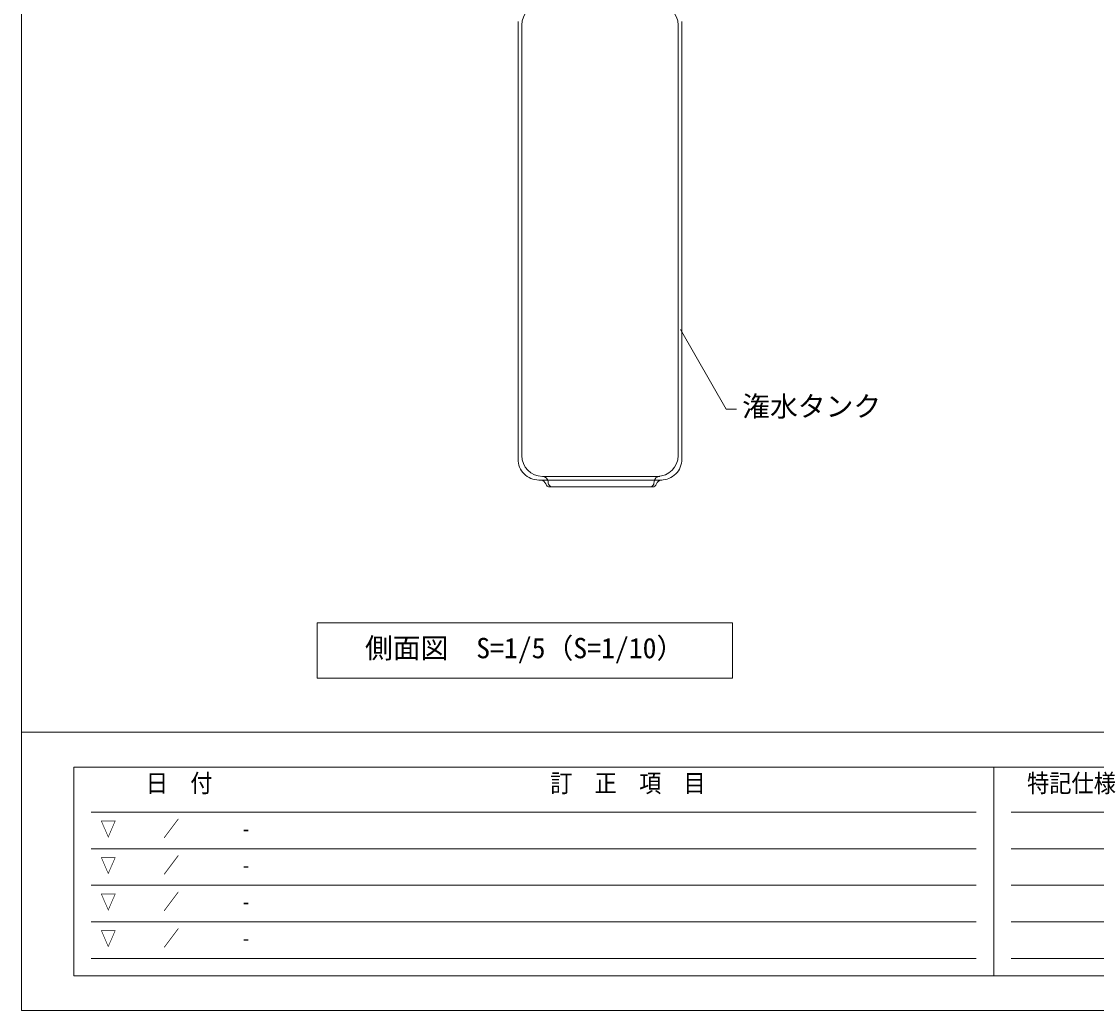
# Model space of a CAD drawing. Units: millimetres, scale not verified, with parts at other scales. Extents: x -1916 to 1917, y -1364 to 1364.
# Drawn here: x -1916 to -1143, y -1364 to -652 of the extents above; entities that cross this region are included whole.
import ezdxf
from ezdxf.enums import TextEntityAlignment as Align

# ---------------------------------------------------------------- set-up
doc = ezdxf.new("R2010")
doc.units = ezdxf.units.MM
doc.header["$LTSCALE"] = 10
for name, color, linetype, lineweight in [('0-6_A-7', 5, 'Continuous', 18), ('0-9_A-B', 7, 'Continuous', 18), ('1-6_F-6', 3, 'Continuous', 18), ('F-4', 7, 'Continuous', 18)]:
    doc.layers.add(name, color=color, linetype=linetype, lineweight=lineweight)
doc.styles.add('ＭＳ ゴシック', font='')
doc.styles.get('ＭＳ ゴシック').set_extended_font_data('MS Gothic')

msp = doc.modelspace()

# ---------------------------------------------------------------- linework, layer by layer
at = {"layer": '0-6_A-7'}
msp.add_lwpolyline([(-1441.99, -874.17), (-1409.02, -931.29), (-1401.5, -931.29)], dxfattribs=at)
at = {"layer": '0-9_A-B'}
for p, q in [((-1558.78, -967.43), (-1558.78, -652.39)), ((-1556.13, -655.04), (-1556.13, -964.78)), ((-1443.57, -655.04), (-1443.57, -964.78)), ((-1440.93, -967.43), (-1440.93, -652.39)), ((-1541.15, -979.76), (-1458.55, -979.76)), ((-1455.9, -982.41), (-1543.8, -982.41)), ((-1537.14, -983.6), (-1537, -984.59)), ((-1535.95, -987.41), (-1462.05, -987.41)), ((-1460.86, -983.6), (-1461, -984.59))]:
    msp.add_line(p, q, dxfattribs=at)
for centre, radius, start, end in [((-1541.12, -655.07), 15.01, 90.116, 179.884), ((-1458.58, -655.07), 15.01, 0.116, 89.884), ((-1541.12, -964.75), 15.01, 180.116, 269.884), ((-1458.58, -964.75), 15.01, 270.116, 359.884), ((-1543.8, -967.44), 14.97, 179.968, 270.032), ((-1455.9, -967.44), 14.97, 269.968, 0.032), ((-1541.15, -983.77), 4, 5.631, 89.903), ((-1456.85, -983.77), 4, 90.104, 174.37), ((-1542.65, -986.4), 4, 16.548, 89.999), ((-1535.95, -984.41), 3, 196.576, 270.016), ((-1534.18, -983.08), 3, 185.54, 189.871), ((-1534.01, -984.41), 3, 183.448, 215.889), ((-1534.01, -984.41), 3, 215.895, 266.663), ((-1463.99, -984.42), 2.99, 273.328, 324.1), ((-1462.05, -984.41), 3, 269.984, 343.424), ((-1463.99, -984.41), 3, 324.095, 356.552), ((-1463.82, -983.08), 3, 350.086, 354.46), ((-1455.35, -986.4), 4, 90, 163.452)]:
    msp.add_arc(centre, radius, start, end, dxfattribs=at)
at = {"layer": '1-6_F-6'}
msp.add_lwpolyline([(-1703.2, -1085.2), (-1404.47, -1085.2), (-1404.47, -1124.98), (-1703.2, -1124.98)], close=True, dxfattribs=at)
at = {"layer": 'F-4', "color": 3}
msp.add_line((1900.73, -1163.99), (-1915.97, -1163.99), dxfattribs=at)
at = {"layer": 'F-4'}
for p, q in [((-1878.43, -1189.02), (1863.18, -1189.02)), ((-1878.43, -1189.02), (-1878.43, -1339.18)), ((-1216.59, -1189.02), (-1216.59, -1339.18)), ((-1229.11, -1221.55), (-1865.91, -1221.55)), ((-1204.08, -1221.55), (-555.35, -1221.55)), ((-1229.11, -1247.83), (-1865.91, -1247.83)), ((-1204.08, -1247.83), (-555.35, -1247.83)), ((-1229.11, -1274.11), (-1865.91, -1274.11)), ((-1204.08, -1274.11), (-555.35, -1274.11)), ((-1229.11, -1300.39), (-1865.91, -1300.39)), ((-1204.08, -1300.39), (-555.35, -1300.39)), ((-1229.11, -1326.67), (-1865.91, -1326.67)), ((-1204.08, -1326.67), (-555.35, -1326.67)), ((-1878.43, -1339.18), (1863.18, -1339.18))]:
    msp.add_line(p, q, dxfattribs=at)
msp.add_lwpolyline([(-1915.97, 1338.76), (-1915.97, -1364.21), (1900.73, -1364.21)], dxfattribs=at)

# ---------------------------------------------------------------- texts
at = {"layer": '0-6_A-7', "color": 7, "style": 'ＭＳ ゴシック'}
msp.add_text('潅水タンク', height=14.66, dxfattribs=at).set_placement((-1397.5, -941.09), align=Align.BOTTOM_LEFT)
at = {"layer": '1-6_F-6', "color": 7, "style": 'ＭＳ ゴシック'}
msp.add_text('側面図\u3000S=1/5（S=1/10）', height=14.66, dxfattribs=at).set_placement((-1668.84, -1115.09), align=Align.BOTTOM_LEFT)
at = {"layer": 'F-4', "style": 'ＭＳ ゴシック'}
for s, height, width, p in [('日\u3000付', 13.02, 0.9, (-1826.55, -1211.02)), ('訂\u3000正\u3000項\u3000目', 13.02, 0.9, (-1535.61, -1211.02)), ('特記仕様', 13.02, 0.9, (-1192.58, -1211.02)), ('▽\u3000\u3000\u3000／\u3000\u3000\u3000\u3000-', 11.07, 0.75, (-1859.21, -1242.2)), ('▽\u3000\u3000\u3000／\u3000\u3000\u3000\u3000-', 11.07, 0.75, (-1859.21, -1268.48)), ('▽\u3000\u3000\u3000／\u3000\u3000\u3000\u3000-', 11.07, 0.75, (-1859.21, -1294.76)), ('▽\u3000\u3000\u3000／\u3000\u3000\u3000\u3000-', 11.07, 0.75, (-1859.21, -1321.04))]:
    msp.add_text(s, height=height, dxfattribs=dict(at, width=width)).set_placement(p, align=Align.BOTTOM_LEFT)

doc.saveas('drawing.dxf')
